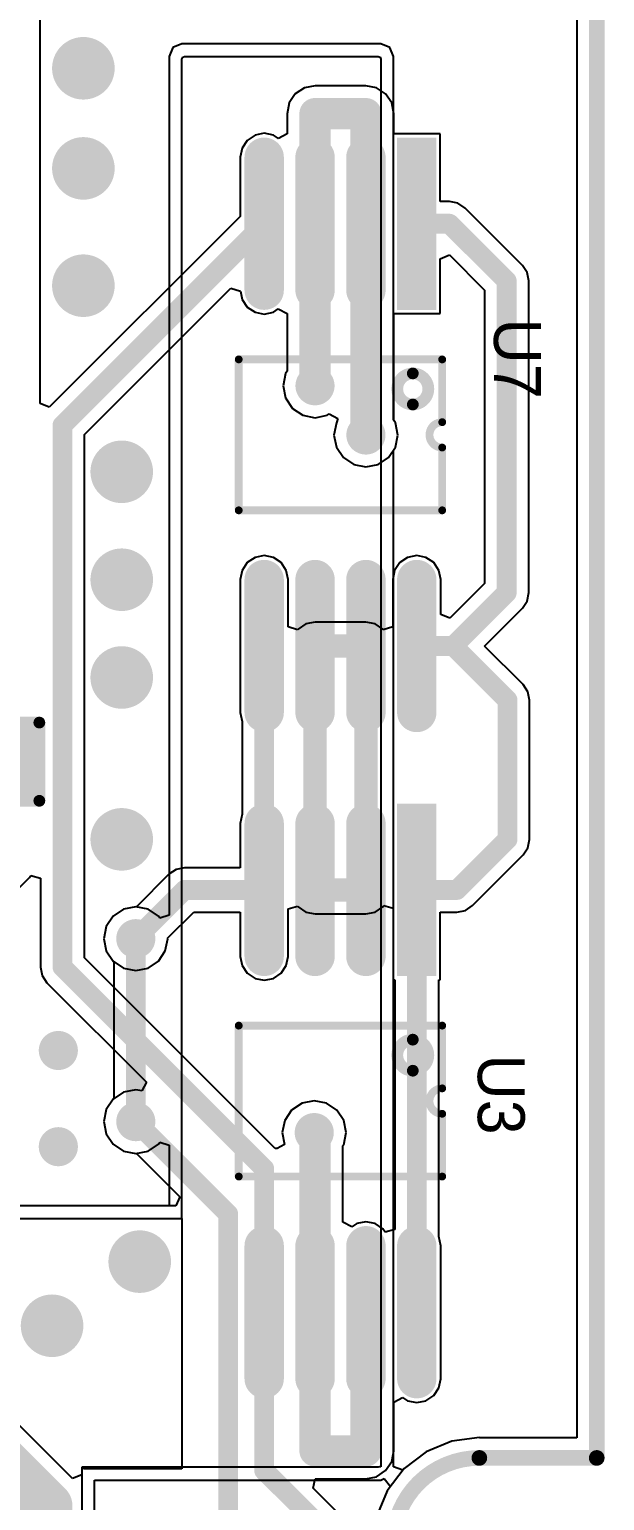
# Model space of a CAD drawing. Extents: x 10.58 to 11.54, y 9.91 to 15.27.
# Drawn here: x 11.132 to 11.421, y 10.675 to 11.416 of the extents above; entities that cross this region are included whole.
import ezdxf

# ---------------------------------------------------------------- set-up
doc = ezdxf.new("R2010")
doc.units = 0
doc.layers.get('0').update_dxf_attribs({"linetype": 'CONTINUOUS'})
for name, color, linetype in [('BOTTOMLAYER', 5, 'CONTINUOUS'), ('KEEPOUTLAYER', 6, 'CONTINUOUS'), ('MULTILAYER', 9, 'CONTINUOUS'), ('TOPLAYER', 1, 'CONTINUOUS'), ('TOPOVERLAY', 2, 'CONTINUOUS'), ('TOPPASTE', 8, 'CONTINUOUS'), ('TOPSOLDER', 216, 'CONTINUOUS'), ('VIAHOLELAYER', 16, 'CONTINUOUS')]:
    doc.layers.add(name, color=color, linetype=linetype)

# ---------------------------------------------------------------- blocks, each defined once
blk = doc.blocks.new('TSSOP8_2')
at = {"layer": 'TOPLAYER', "const_width": 0.011811}
for points in [[(0.246063, 0), (0.179134, 0)], [(0.033465, -0.025591), (-0.033465, -0.025591)], [(0.246063, -0.025591), (0.179134, -0.025591)], [(0.033465, -0.051181), (-0.033465, -0.051181)], [(0.246063, -0.051181), (0.179134, -0.051181)], [(0.033465, -0.076772), (-0.033465, -0.076772)], [(0.246063, -0.076772), (0.179134, -0.076772)]]:
    blk.add_lwpolyline(points, dxfattribs=at)
at = {"layer": 'TOPLAYER', "const_width": 0.005906}
for points in [[(0.176181, 0, 1), (0.182087, 0, 1)], [(0.24311, 0, 1), (0.249016, 0, 1)], [(-0.036417, -0.025591, 1), (-0.030512, -0.025591, 1)], [(0.030512, -0.025591, 1), (0.036417, -0.025591, 1)], [(0.176181, -0.025591, 1), (0.182087, -0.025591, 1)], [(0.24311, -0.025591, 1), (0.249016, -0.025591, 1)], [(-0.036417, -0.051181, 1), (-0.030512, -0.051181, 1)], [(0.030512, -0.051181, 1), (0.036417, -0.051181, 1)], [(0.176181, -0.051181, 1), (0.182087, -0.051181, 1)], [(0.24311, -0.051181, 1), (0.249016, -0.051181, 1)], [(-0.036417, -0.076772, 1), (-0.030512, -0.076772, 1)], [(0.030512, -0.076772, 1), (0.036417, -0.076772, 1)], [(0.176181, -0.076772, 1), (0.182087, -0.076772, 1)], [(0.24311, -0.076772, 1), (0.249016, -0.076772, 1)]]:
    blk.add_lwpolyline(points, format="xyb", close=True, dxfattribs=at)
at = {"layer": 'TOPLAYER'}
blk.add_solid([(-0.03937, -0.005906), (0.03937, -0.005906), (-0.03937, 0.005906), (0.03937, 0.005906)], dxfattribs=at)
at = {"layer": 'TOPOVERLAY'}
for points, const_width in [([(0.067323, 0.012795, 1), (0.069291, 0.012795, 1)], 0.001969), ([(0.067323, 0.012795, 1), (0.069291, 0.012795, 1)], 0.001969), ([(0.091, -0.002, 1), (0.07538, -0.002, 1)], 0.005906), ([(0.098917, 0.012795, 1), (0.100886, 0.012795, 1)], 0.001969), ([(0.098917, 0.012795, 1), (0.100886, 0.012795, 1)], 0.001969), ([(0.111713, 0.012795, 1), (0.113681, 0.012795, 1)], 0.001969), ([(0.111713, 0.012795, 1), (0.113681, 0.012795, 1)], 0.001969), ([(0.143307, 0.012795, 1), (0.145276, 0.012795, 1)], 0.001969), ([(0.143307, 0.012795, 1), (0.145276, 0.012795, 1)], 0.001969), ([(0.073903, -0.002, 1), (0.076856, -0.002, 1)], 0.002953), ([(0.089524, -0.002, 1), (0.092476, -0.002, 1)], 0.002953), ([(0.067323, -0.089567, 1), (0.069291, -0.089567, 1)], 0.001969), ([(0.067323, -0.089567, 1), (0.069291, -0.089567, 1)], 0.001969), ([(0.143307, -0.089567, 1), (0.145276, -0.089567, 1)], 0.001969), ([(0.143307, -0.089567, 1), (0.145276, -0.089567, 1)], 0.001969)]:
    blk.add_lwpolyline(points, format="xyb", close=True, dxfattribs=dict(at, const_width=const_width))
at = {"layer": 'TOPOVERLAY', "const_width": 0.003937}
for points in [[(0.099902, 0.012795), (0.068307, 0.012795)], [(0.068307, -0.089567), (0.068307, 0.012795)], [(0.144291, 0.012795), (0.112697, 0.012795)], [(0.144291, -0.089567), (0.144291, 0.012795)], [(0.144291, -0.089567), (0.068307, -0.089567)]]:
    blk.add_lwpolyline(points, dxfattribs=at)
blk.add_lwpolyline([(0.112697, 0.012795, -1), (0.099902, 0.012795)], format="xyb", dxfattribs=at)
at = {"layer": 'TOPPASTE', "const_width": 0.011811}
for points in [[(0.246063, 0), (0.179134, 0)], [(0.033465, -0.025591), (-0.033465, -0.025591)], [(0.246063, -0.025591), (0.179134, -0.025591)], [(0.033465, -0.051181), (-0.033465, -0.051181)], [(0.246063, -0.051181), (0.179134, -0.051181)], [(0.033465, -0.076772), (-0.033465, -0.076772)], [(0.246063, -0.076772), (0.179134, -0.076772)]]:
    blk.add_lwpolyline(points, dxfattribs=at)
at = {"layer": 'TOPPASTE', "const_width": 0.005906}
for points in [[(0.176181, 0, 1), (0.182087, 0, 1)], [(0.24311, 0, 1), (0.249016, 0, 1)], [(-0.036417, -0.025591, 1), (-0.030512, -0.025591, 1)], [(0.030512, -0.025591, 1), (0.036417, -0.025591, 1)], [(0.176181, -0.025591, 1), (0.182087, -0.025591, 1)], [(0.24311, -0.025591, 1), (0.249016, -0.025591, 1)], [(-0.036417, -0.051181, 1), (-0.030512, -0.051181, 1)], [(0.030512, -0.051181, 1), (0.036417, -0.051181, 1)], [(0.176181, -0.051181, 1), (0.182087, -0.051181, 1)], [(0.24311, -0.051181, 1), (0.249016, -0.051181, 1)], [(-0.036417, -0.076772, 1), (-0.030512, -0.076772, 1)], [(0.030512, -0.076772, 1), (0.036417, -0.076772, 1)], [(0.176181, -0.076772, 1), (0.182087, -0.076772, 1)], [(0.24311, -0.076772, 1), (0.249016, -0.076772, 1)]]:
    blk.add_lwpolyline(points, format="xyb", close=True, dxfattribs=at)
at = {"layer": 'TOPPASTE'}
blk.add_solid([(-0.03937, -0.005906), (0.03937, -0.005906), (-0.03937, 0.005906), (0.03937, 0.005906)], dxfattribs=at)
at = {"layer": 'TOPSOLDER', "const_width": 0.019811}
for points in [[(0.246063, 0), (0.179134, 0)], [(0.033465, -0.025591), (-0.033465, -0.025591)], [(0.246063, -0.025591), (0.179134, -0.025591)], [(0.033465, -0.051181), (-0.033465, -0.051181)], [(0.246063, -0.051181), (0.179134, -0.051181)], [(0.033465, -0.076772), (-0.033465, -0.076772)], [(0.246063, -0.076772), (0.179134, -0.076772)]]:
    blk.add_lwpolyline(points, dxfattribs=at)
at = {"layer": 'TOPSOLDER', "const_width": 0.009905}
for points in [[(0.174181, 0, 1), (0.184086, 0, 1)], [(0.24111, 0, 1), (0.251016, 0, 1)], [(-0.038417, -0.025591, 1), (-0.028512, -0.025591, 1)], [(0.028512, -0.025591, 1), (0.038417, -0.025591, 1)], [(0.174181, -0.025591, 1), (0.184086, -0.025591, 1)], [(0.24111, -0.025591, 1), (0.251016, -0.025591, 1)], [(-0.038417, -0.051181, 1), (-0.028512, -0.051181, 1)], [(0.028512, -0.051181, 1), (0.038417, -0.051181, 1)], [(0.174181, -0.051181, 1), (0.184086, -0.051181, 1)], [(0.24111, -0.051181, 1), (0.251016, -0.051181, 1)], [(-0.038417, -0.076772, 1), (-0.028512, -0.076772, 1)], [(0.028512, -0.076772, 1), (0.038417, -0.076772, 1)], [(0.174181, -0.076772, 1), (0.184086, -0.076772, 1)], [(0.24111, -0.076772, 1), (0.251016, -0.076772, 1)]]:
    blk.add_lwpolyline(points, format="xyb", close=True, dxfattribs=at)
at = {"layer": 'TOPSOLDER'}
blk.add_solid([(-0.04337, -0.009905), (0.04337, -0.009905), (-0.04337, 0.009905), (0.04337, 0.009905)], dxfattribs=at)
blk = doc.blocks.new('R_0402_31')
at = {"layer": 'TOPLAYER'}
for p, q in [((0.017, 0.0175), (-0.007, 0.0175)), ((-0.007, 0.0175), (-0.007, -0.0175)), ((0.017, -0.0175), (0.017, 0.0175)), ((-0.007, -0.0175), (0.017, -0.0175))]:
    blk.add_line(p, q, dxfattribs=at)
for points in [[(-0.006811, -0.01378), (-0.006811, 0.01378), (-0.030433, -0.01378), (-0.030433, 0.01378)], [(0.040433, -0.01378), (0.040433, 0.01378), (0.016811, -0.01378), (0.016811, 0.01378)]]:
    blk.add_solid(points, dxfattribs=at)
at = {"layer": 'TOPOVERLAY', "const_width": 0.005906}
for points in [[(-0.036339, 0.019685), (-0.036339, -0.019685)], [(-0.002874, 0.019685), (-0.036339, 0.019685)], [(0.046339, 0.019685), (0.012874, 0.019685)], [(0.046339, 0.019685), (0.046339, -0.019685)], [(-0.002874, -0.019685), (-0.036339, -0.019685)], [(0.046339, -0.019685), (0.012874, -0.019685)]]:
    blk.add_lwpolyline(points, dxfattribs=at)
at = {"layer": 'TOPOVERLAY', "const_width": 0.002953}
for points in [[(-0.037815, 0.019685, 1), (-0.034862, 0.019685, 1)], [(-0.037815, 0.019685, 1), (-0.034862, 0.019685, 1)], [(-0.00435, 0.019685, 1), (-0.001398, 0.019685, 1)], [(0.011398, 0.019685, 1), (0.01435, 0.019685, 1)], [(0.044862, 0.019685, 1), (0.047815, 0.019685, 1)], [(0.044862, 0.019685, 1), (0.047815, 0.019685, 1)], [(-0.037815, -0.019685, 1), (-0.034862, -0.019685, 1)], [(-0.037815, -0.019685, 1), (-0.034862, -0.019685, 1)], [(-0.00435, -0.019685, 1), (-0.001398, -0.019685, 1)], [(0.011398, -0.019685, 1), (0.01435, -0.019685, 1)], [(0.044862, -0.019685, 1), (0.047815, -0.019685, 1)], [(0.044862, -0.019685, 1), (0.047815, -0.019685, 1)]]:
    blk.add_lwpolyline(points, format="xyb", close=True, dxfattribs=at)
at = {"layer": 'TOPPASTE'}
for points in [[(-0.006811, -0.01378), (-0.006811, 0.01378), (-0.030433, -0.01378), (-0.030433, 0.01378)], [(0.040433, -0.01378), (0.040433, 0.01378), (0.016811, -0.01378), (0.016811, 0.01378)]]:
    blk.add_solid(points, dxfattribs=at)
at = {"layer": 'TOPSOLDER'}
for points in [[(-0.002811, -0.01778), (-0.002811, 0.01778), (-0.034433, -0.01778), (-0.034433, 0.01778)], [(0.044433, -0.01778), (0.044433, 0.01778), (0.012811, -0.01778), (0.012811, 0.01778)]]:
    blk.add_solid(points, dxfattribs=at)
blk = doc.blocks.new('TSSOP8_59')
at = {"layer": 'TOPLAYER', "const_width": 0.011811}
for points in [[(0.246063, 0), (0.179134, 0)], [(0.033465, -0.025591), (-0.033465, -0.025591)], [(0.246063, -0.025591), (0.179134, -0.025591)], [(0.033465, -0.051181), (-0.033465, -0.051181)], [(0.246063, -0.051181), (0.179134, -0.051181)], [(0.033465, -0.076772), (-0.033465, -0.076772)], [(0.246063, -0.076772), (0.179134, -0.076772)]]:
    blk.add_lwpolyline(points, dxfattribs=at)
at = {"layer": 'TOPLAYER', "const_width": 0.005906}
for points in [[(0.176181, 0, 1), (0.182087, 0, 1)], [(0.24311, 0, 1), (0.249016, 0, 1)], [(-0.036417, -0.025591, 1), (-0.030512, -0.025591, 1)], [(0.030512, -0.025591, 1), (0.036417, -0.025591, 1)], [(0.176181, -0.025591, 1), (0.182087, -0.025591, 1)], [(0.24311, -0.025591, 1), (0.249016, -0.025591, 1)], [(-0.036417, -0.051181, 1), (-0.030512, -0.051181, 1)], [(0.030512, -0.051181, 1), (0.036417, -0.051181, 1)], [(0.176181, -0.051181, 1), (0.182087, -0.051181, 1)], [(0.24311, -0.051181, 1), (0.249016, -0.051181, 1)], [(-0.036417, -0.076772, 1), (-0.030512, -0.076772, 1)], [(0.030512, -0.076772, 1), (0.036417, -0.076772, 1)], [(0.176181, -0.076772, 1), (0.182087, -0.076772, 1)], [(0.24311, -0.076772, 1), (0.249016, -0.076772, 1)]]:
    blk.add_lwpolyline(points, format="xyb", close=True, dxfattribs=at)
at = {"layer": 'TOPLAYER'}
blk.add_solid([(-0.03937, -0.005906), (0.03937, -0.005906), (-0.03937, 0.005906), (0.03937, 0.005906)], dxfattribs=at)
at = {"layer": 'TOPOVERLAY'}
for points, const_width in [([(0.067323, 0.012795, 1), (0.069291, 0.012795, 1)], 0.001969), ([(0.067323, 0.012795, 1), (0.069291, 0.012795, 1)], 0.001969), ([(0.091, -0.002, 1), (0.07538, -0.002, 1)], 0.005906), ([(0.098917, 0.012795, 1), (0.100886, 0.012795, 1)], 0.001969), ([(0.098917, 0.012795, 1), (0.100886, 0.012795, 1)], 0.001969), ([(0.111713, 0.012795, 1), (0.113681, 0.012795, 1)], 0.001969), ([(0.111713, 0.012795, 1), (0.113681, 0.012795, 1)], 0.001969), ([(0.143307, 0.012795, 1), (0.145276, 0.012795, 1)], 0.001969), ([(0.143307, 0.012795, 1), (0.145276, 0.012795, 1)], 0.001969), ([(0.073903, -0.002, 1), (0.076856, -0.002, 1)], 0.002953), ([(0.089524, -0.002, 1), (0.092476, -0.002, 1)], 0.002953), ([(0.067323, -0.089567, 1), (0.069291, -0.089567, 1)], 0.001969), ([(0.067323, -0.089567, 1), (0.069291, -0.089567, 1)], 0.001969), ([(0.143307, -0.089567, 1), (0.145276, -0.089567, 1)], 0.001969), ([(0.143307, -0.089567, 1), (0.145276, -0.089567, 1)], 0.001969)]:
    blk.add_lwpolyline(points, format="xyb", close=True, dxfattribs=dict(at, const_width=const_width))
at = {"layer": 'TOPOVERLAY', "const_width": 0.003937}
for points in [[(0.099902, 0.012795), (0.068307, 0.012795)], [(0.068307, -0.089567), (0.068307, 0.012795)], [(0.144291, 0.012795), (0.112697, 0.012795)], [(0.144291, -0.089567), (0.144291, 0.012795)], [(0.144291, -0.089567), (0.068307, -0.089567)]]:
    blk.add_lwpolyline(points, dxfattribs=at)
blk.add_lwpolyline([(0.112697, 0.012795, -1), (0.099902, 0.012795)], format="xyb", dxfattribs=at)
at = {"layer": 'TOPPASTE', "const_width": 0.011811}
for points in [[(0.246063, 0), (0.179134, 0)], [(0.033465, -0.025591), (-0.033465, -0.025591)], [(0.246063, -0.025591), (0.179134, -0.025591)], [(0.033465, -0.051181), (-0.033465, -0.051181)], [(0.246063, -0.051181), (0.179134, -0.051181)], [(0.033465, -0.076772), (-0.033465, -0.076772)], [(0.246063, -0.076772), (0.179134, -0.076772)]]:
    blk.add_lwpolyline(points, dxfattribs=at)
at = {"layer": 'TOPPASTE', "const_width": 0.005906}
for points in [[(0.176181, 0, 1), (0.182087, 0, 1)], [(0.24311, 0, 1), (0.249016, 0, 1)], [(-0.036417, -0.025591, 1), (-0.030512, -0.025591, 1)], [(0.030512, -0.025591, 1), (0.036417, -0.025591, 1)], [(0.176181, -0.025591, 1), (0.182087, -0.025591, 1)], [(0.24311, -0.025591, 1), (0.249016, -0.025591, 1)], [(-0.036417, -0.051181, 1), (-0.030512, -0.051181, 1)], [(0.030512, -0.051181, 1), (0.036417, -0.051181, 1)], [(0.176181, -0.051181, 1), (0.182087, -0.051181, 1)], [(0.24311, -0.051181, 1), (0.249016, -0.051181, 1)], [(-0.036417, -0.076772, 1), (-0.030512, -0.076772, 1)], [(0.030512, -0.076772, 1), (0.036417, -0.076772, 1)], [(0.176181, -0.076772, 1), (0.182087, -0.076772, 1)], [(0.24311, -0.076772, 1), (0.249016, -0.076772, 1)]]:
    blk.add_lwpolyline(points, format="xyb", close=True, dxfattribs=at)
at = {"layer": 'TOPPASTE'}
blk.add_solid([(-0.03937, -0.005906), (0.03937, -0.005906), (-0.03937, 0.005906), (0.03937, 0.005906)], dxfattribs=at)
at = {"layer": 'TOPSOLDER', "const_width": 0.019811}
for points in [[(0.246063, 0), (0.179134, 0)], [(0.033465, -0.025591), (-0.033465, -0.025591)], [(0.246063, -0.025591), (0.179134, -0.025591)], [(0.033465, -0.051181), (-0.033465, -0.051181)], [(0.246063, -0.051181), (0.179134, -0.051181)], [(0.033465, -0.076772), (-0.033465, -0.076772)], [(0.246063, -0.076772), (0.179134, -0.076772)]]:
    blk.add_lwpolyline(points, dxfattribs=at)
at = {"layer": 'TOPSOLDER', "const_width": 0.009905}
for points in [[(0.174181, 0, 1), (0.184086, 0, 1)], [(0.24111, 0, 1), (0.251016, 0, 1)], [(-0.038417, -0.025591, 1), (-0.028512, -0.025591, 1)], [(0.028512, -0.025591, 1), (0.038417, -0.025591, 1)], [(0.174181, -0.025591, 1), (0.184086, -0.025591, 1)], [(0.24111, -0.025591, 1), (0.251016, -0.025591, 1)], [(-0.038417, -0.051181, 1), (-0.028512, -0.051181, 1)], [(0.028512, -0.051181, 1), (0.038417, -0.051181, 1)], [(0.174181, -0.051181, 1), (0.184086, -0.051181, 1)], [(0.24111, -0.051181, 1), (0.251016, -0.051181, 1)], [(-0.038417, -0.076772, 1), (-0.028512, -0.076772, 1)], [(0.028512, -0.076772, 1), (0.038417, -0.076772, 1)], [(0.174181, -0.076772, 1), (0.184086, -0.076772, 1)], [(0.24111, -0.076772, 1), (0.251016, -0.076772, 1)]]:
    blk.add_lwpolyline(points, format="xyb", close=True, dxfattribs=at)
at = {"layer": 'TOPSOLDER'}
blk.add_solid([(-0.04337, -0.009905), (0.04337, -0.009905), (-0.04337, 0.009905), (0.04337, 0.009905)], dxfattribs=at)

msp = doc.modelspace()

# ---------------------------------------------------------------- linework, layer by layer
at = {"layer": 'BOTTOMLAYER'}
for p, q in [((11.406985, 12.641469), (11.406985, 10.706622)), ((11.203839, 11.406621), (11.201967, 11.402101)), ((11.208359, 11.408493), (11.203839, 11.406621)), ((11.308359, 11.408493), (11.208359, 11.408493)), ((11.312879, 11.406621), (11.308359, 11.408493)), ((11.314751, 11.402101), (11.312879, 11.406621)), ((11.201967, 11.402101), (11.201967, 10.969767)), ((11.208359, 11.400829), (11.208731, 11.401728)), ((11.208359, 10.817061), (11.208359, 11.400829)), ((11.208731, 11.401728), (11.20963, 11.402101)), ((11.20963, 11.402101), (11.307087, 11.402101)), ((11.307087, 11.402101), (11.307986, 11.401728)), ((11.307986, 11.401728), (11.308359, 11.400829)), ((11.308359, 11.400829), (11.308359, 11.219176)), ((11.314751, 11.219176), (11.314751, 11.402101)), ((11.308359, 11.219176), (11.308359, 11.203957)), ((11.31573, 11.217711), (11.314751, 11.219176)), ((11.316952, 11.211567), (11.31573, 11.217711)), ((11.31573, 11.205422), (11.316952, 11.211567)), ((11.308359, 11.203957), (11.308359, 10.692123)), ((11.314751, 11.203957), (11.31573, 11.205422)), ((11.314751, 10.692046), (11.314751, 11.203957)), ((11.173777, 10.96936), (11.170296, 10.964151)), ((11.178986, 10.97284), (11.173777, 10.96936)), ((11.18513, 10.974063), (11.178986, 10.97284)), ((11.191275, 10.97284), (11.18513, 10.974063)), ((11.196484, 10.96936), (11.191275, 10.97284)), ((11.197182, 10.968315), (11.196484, 10.96936)), ((11.201967, 10.969767), (11.197182, 10.968315)), ((11.170296, 10.964151), (11.169074, 10.958006)), ((11.169074, 10.958006), (11.170296, 10.951861)), ((11.170296, 10.951861), (11.173777, 10.946652)), ((11.173777, 10.946652), (11.174011, 10.946496)), ((11.174011, 10.946496), (11.174011, 10.877391)), ((11.173777, 10.877234), (11.170296, 10.872025)), ((11.174011, 10.877391), (11.173777, 10.877234)), ((11.170296, 10.872025), (11.169074, 10.86588)), ((11.169074, 10.86588), (11.170296, 10.859735)), ((11.170296, 10.859735), (11.173777, 10.854526)), ((11.173777, 10.854526), (11.178986, 10.851046)), ((11.178986, 10.851046), (11.18513, 10.849824)), ((11.18513, 10.849824), (11.191275, 10.851046)), ((11.191275, 10.851046), (11.196484, 10.854526)), ((11.196484, 10.854526), (11.197182, 10.855571)), ((11.197182, 10.855571), (11.201967, 10.854119)), ((11.201967, 10.854119), (11.201967, 10.823453)), ((11.201967, 10.823453), (11.001226, 10.823453)), ((11.001226, 10.817061), (11.208359, 10.817061)), ((11.344091, 10.705061), (11.331161, 10.699705)), ((11.357966, 10.706888), (11.344091, 10.705061)), ((11.357966, 10.706622), (11.357966, 10.706888)), ((11.406985, 10.706622), (11.357966, 10.706622)), ((11.331161, 10.699705), (11.320059, 10.691186)), ((11.307087, 10.691864), (11.157965, 10.691864)), ((11.157965, 10.691864), (11.157965, 10.685472)), ((11.307713, 10.692123), (11.307087, 10.691864)), ((11.308359, 10.692123), (11.307713, 10.692123)), ((11.319486, 10.690439), (11.314751, 10.692046)), ((11.320059, 10.691186), (11.319486, 10.690439)), ((11.157965, 10.685472), (11.157965, 10.685472)), ((11.157965, 10.685472), (11.157965, 10.685472)), ((11.157965, 10.685472), (11.157965, 10.528175)), ((11.164357, 10.526904), (11.164357, 10.685472)), ((11.164357, 10.685472), (11.308359, 10.685472)), ((11.308359, 10.685472), (11.310159, 10.686218)), ((11.310159, 10.686218), (11.313203, 10.682251)), ((11.313203, 10.682251), (11.311539, 10.680083)), ((11.311539, 10.680083), (11.306184, 10.667154))]:
    msp.add_line(p, q, dxfattribs=at)
for points, const_width in [([(11.150878, 11.396195, 1), (11.166626, 11.396195, 1)], 0.015748), ([(11.150878, 11.345801, 1), (11.166626, 11.345801, 1)], 0.015748), ([(11.150878, 11.286746, 1), (11.166626, 11.286746, 1)], 0.015748), ([(11.270367, 11.236353, 1), (11.280209, 11.236353, 1)], 0.009843), ([(11.295974, 11.211567, 1), (11.305817, 11.211567, 1)], 0.009843), ([(11.17017, 11.193046, 1), (11.185918, 11.193046, 1)], 0.015748), ([(11.17017, 11.138715, 1), (11.185918, 11.138715, 1)], 0.015748), ([(11.17017, 11.089502, 1), (11.185918, 11.089502, 1)], 0.015748), ([(11.17017, 11.008006, 1), (11.185918, 11.008006, 1)], 0.015748), ([(11.180209, 10.958006, 1), (11.190052, 10.958006, 1)], 0.009843), ([(11.182631, 10.958006, 1), (11.18763, 10.958006, 1)], 0.005), ([(11.141233, 10.901707, 1), (11.151075, 10.901707, 1)], 0.009843), ([(11.180209, 10.86588, 1), (11.190052, 10.86588, 1)], 0.009843), ([(11.182631, 10.86588, 1), (11.18763, 10.86588, 1)], 0.005), ([(11.269973, 10.860368, 1), (11.279815, 10.860368, 1)], 0.009843), ([(11.141233, 10.853282, 1), (11.151075, 10.853282, 1)], 0.009843), ([(11.179225, 10.795408, 1), (11.194973, 10.795408, 1)], 0.015748), ([(11.135131, 10.763124, 1), (11.150878, 10.763124, 1)], 0.015748)]:
    msp.add_lwpolyline(points, format="xyb", close=True, dxfattribs=dict(at, const_width=const_width))
at = {"layer": 'BOTTOMLAYER', "const_width": 0.01}
msp.add_lwpolyline([(11.18513, 10.86588), (11.18513, 10.958006)], dxfattribs=at)
at = {"layer": 'KEEPOUTLAYER', "const_width": 0.007874}
for points in [[(11.417021, 10.696586), (11.417021, 12.641469)], [(11.357966, 10.696586), (11.417021, 10.696586)]]:
    msp.add_lwpolyline(points, dxfattribs=at)
msp.add_lwpolyline([(11.357966, 10.609972, -1), (11.357966, 10.696586)], format="xyb", dxfattribs=at)
at = {"layer": 'KEEPOUTLAYER', "const_width": 0.003937}
for points in [[(11.355997, 10.696586, 1), (11.359934, 10.696586, 1)], [(11.355997, 10.696586, 1), (11.359934, 10.696586, 1)], [(11.415052, 10.696586, 1), (11.418989, 10.696586, 1)], [(11.415052, 10.696586, 1), (11.418989, 10.696586, 1)]]:
    msp.add_lwpolyline(points, format="xyb", close=True, dxfattribs=at)
at = {"layer": 'MULTILAYER'}
for points, const_width in [([(11.150878, 11.396195, 1), (11.166626, 11.396195, 1)], 0.015748), ([(11.150878, 11.345801, 1), (11.166626, 11.345801, 1)], 0.015748), ([(11.150878, 11.286746, 1), (11.166626, 11.286746, 1)], 0.015748), ([(11.270367, 11.236353, 1), (11.280209, 11.236353, 1)], 0.009843), ([(11.295974, 11.211567, 1), (11.305817, 11.211567, 1)], 0.009843), ([(11.17017, 11.193046, 1), (11.185918, 11.193046, 1)], 0.015748), ([(11.17017, 11.138715, 1), (11.185918, 11.138715, 1)], 0.015748), ([(11.17017, 11.089502, 1), (11.185918, 11.089502, 1)], 0.015748), ([(11.17017, 11.008006, 1), (11.185918, 11.008006, 1)], 0.015748), ([(11.180209, 10.958006, 1), (11.190052, 10.958006, 1)], 0.009843), ([(11.141233, 10.901707, 1), (11.151075, 10.901707, 1)], 0.009843), ([(11.180209, 10.86588, 1), (11.190052, 10.86588, 1)], 0.009843), ([(11.269973, 10.860368, 1), (11.279815, 10.860368, 1)], 0.009843), ([(11.141233, 10.853282, 1), (11.151075, 10.853282, 1)], 0.009843), ([(11.179225, 10.795408, 1), (11.194973, 10.795408, 1)], 0.015748), ([(11.135131, 10.763124, 1), (11.150878, 10.763124, 1)], 0.015748)]:
    msp.add_lwpolyline(points, format="xyb", close=True, dxfattribs=dict(at, const_width=const_width))
at = {"layer": 'TOPLAYER'}
for p, q in [((11.406985, 12.641469), (11.406985, 10.706622)), ((11.136944, 11.22743), (11.136944, 11.793495)), ((11.269929, 11.386323), (11.265371, 11.383278)), ((11.275305, 11.387393), (11.269929, 11.386323)), ((11.300896, 11.387393), (11.275305, 11.387393)), ((11.306272, 11.386323), (11.300896, 11.387393)), ((11.31083, 11.383278), (11.306272, 11.386323)), ((11.262325, 11.37872), (11.261256, 11.373343)), ((11.265371, 11.383278), (11.262325, 11.37872)), ((11.313876, 11.37872), (11.31083, 11.383278)), ((11.314945, 11.373343), (11.313876, 11.37872)), ((11.261256, 11.373343), (11.261256, 11.363204)), ((11.314945, 11.363218), (11.314945, 11.373343)), ((11.245106, 11.362533), (11.241199, 11.359922)), ((11.249714, 11.363449), (11.245106, 11.362533)), ((11.254323, 11.362533), (11.249714, 11.363449)), ((11.256846, 11.360847), (11.254323, 11.362533)), ((11.261256, 11.363204), (11.256846, 11.360847)), ((11.338297, 11.363218), (11.314945, 11.363218)), ((11.338297, 11.329062), (11.338297, 11.363218)), ((11.238589, 11.356015), (11.237672, 11.351407)), ((11.241199, 11.359922), (11.238589, 11.356015)), ((11.237672, 11.351407), (11.237672, 11.321625)), ((11.34291, 11.329062), (11.338297, 11.329062)), ((11.342911, 11.329062), (11.34291, 11.329062)), ((11.347166, 11.328215), (11.342911, 11.329062)), ((11.350773, 11.325805), (11.347166, 11.328215)), ((11.379607, 11.296971), (11.350773, 11.325805)), ((11.237672, 11.321625), (11.141564, 11.225517)), ((11.338297, 11.30029), (11.342922, 11.302206)), ((11.338297, 11.272667), (11.338297, 11.30029)), ((11.342922, 11.302206), (11.360625, 11.284503)), ((11.382017, 11.293364), (11.379607, 11.296971)), ((11.382864, 11.289108), (11.382017, 11.293364)), ((11.382864, 11.132209), (11.382864, 11.289108)), ((11.382864, 11.289108), (11.382864, 11.289108)), ((11.159359, 11.211862), (11.232977, 11.28548)), ((11.232977, 11.28548), (11.237761, 11.284028)), ((11.237761, 11.284028), (11.238589, 11.279869)), ((11.360625, 11.284503), (11.360625, 11.136815)), ((11.238589, 11.279869), (11.241199, 11.275963)), ((11.241199, 11.275963), (11.245106, 11.273352)), ((11.245106, 11.273352), (11.249714, 11.272435)), ((11.249714, 11.272435), (11.254323, 11.273352)), ((11.254323, 11.273352), (11.256829, 11.275026)), ((11.256829, 11.275026), (11.261238, 11.272669)), ((11.261238, 11.272669), (11.261238, 11.243672)), ((11.314945, 11.218886), (11.314945, 11.272667)), ((11.314945, 11.272667), (11.338297, 11.272667)), ((11.261238, 11.243672), (11.260454, 11.242497)), ((11.260454, 11.242497), (11.259231, 11.236353)), ((11.259231, 11.236353), (11.260454, 11.230208)), ((11.260454, 11.230208), (11.263934, 11.224999)), ((11.141564, 11.225517), (11.136944, 11.22743)), ((11.263934, 11.224999), (11.269143, 11.221518)), ((11.269143, 11.221518), (11.275288, 11.220296)), ((11.275288, 11.220296), (11.281432, 11.221518)), ((11.281432, 11.221518), (11.282436, 11.222189)), ((11.282436, 11.222189), (11.286846, 11.219832)), ((11.286061, 11.217711), (11.284839, 11.211567)), ((11.286846, 11.219832), (11.286061, 11.217711)), ((11.286061, 11.217711), (11.286061, 11.217711)), ((11.286846, 11.219832), (11.286846, 11.219832)), ((11.31573, 11.217711), (11.314945, 11.218886)), ((11.316952, 11.211567), (11.31573, 11.217711)), ((11.159359, 10.948321), (11.159359, 11.211862)), ((11.284839, 11.211567), (11.286061, 11.205422)), ((11.31573, 11.205422), (11.316952, 11.211567)), ((11.286061, 11.205422), (11.289542, 11.200213)), ((11.289542, 11.200213), (11.294751, 11.196732)), ((11.30704, 11.196732), (11.312249, 11.200213)), ((11.312249, 11.200213), (11.31573, 11.205422)), ((11.294751, 11.196732), (11.300896, 11.19551)), ((11.300896, 11.19551), (11.30704, 11.196732)), ((11.241199, 11.147324), (11.238589, 11.143417)), ((11.245106, 11.149934), (11.241199, 11.147324)), ((11.249714, 11.150851), (11.245106, 11.149934)), ((11.254323, 11.149934), (11.249714, 11.150851)), ((11.25823, 11.147324), (11.254323, 11.149934)), ((11.26084, 11.143417), (11.25823, 11.147324)), ((11.317971, 11.147324), (11.315361, 11.143417)), ((11.321878, 11.149934), (11.317971, 11.147324)), ((11.326486, 11.150851), (11.321878, 11.149934)), ((11.331095, 11.149934), (11.326486, 11.150851)), ((11.335002, 11.147324), (11.331095, 11.149934)), ((11.337612, 11.143417), (11.335002, 11.147324)), ((11.238589, 11.143417), (11.237672, 11.138809)), ((11.261757, 11.138809), (11.26084, 11.143417)), ((11.315361, 11.143417), (11.314444, 11.138809)), ((11.338529, 11.138809), (11.337612, 11.143417)), ((11.237672, 11.138809), (11.237672, 11.071879)), ((11.261757, 11.114939), (11.261757, 11.138809)), ((11.314444, 11.138809), (11.314444, 11.114939)), ((11.338529, 11.121251), (11.338529, 11.138809)), ((11.360625, 11.136815), (11.343148, 11.119338)), ((11.382017, 11.127954), (11.382864, 11.132209)), ((11.379607, 11.124347), (11.382017, 11.127954)), ((11.275305, 11.117386), (11.270697, 11.11647)), ((11.300896, 11.117386), (11.275305, 11.117386)), ((11.305504, 11.11647), (11.300896, 11.117386)), ((11.343148, 11.119338), (11.338529, 11.121251)), ((11.360604, 11.105344), (11.379607, 11.124347)), ((11.266542, 11.113488), (11.261757, 11.114939)), ((11.26679, 11.113859), (11.266542, 11.113488)), ((11.270697, 11.11647), (11.26679, 11.113859)), ((11.309411, 11.113859), (11.305504, 11.11647)), ((11.309659, 11.113488), (11.309411, 11.113859)), ((11.314444, 11.114939), (11.309659, 11.113488)), ((11.380001, 11.085947), (11.360604, 11.105344)), ((11.382411, 11.08234), (11.380001, 11.085947)), ((11.383258, 11.078085), (11.382411, 11.08234)), ((11.383257, 11.078084), (11.383258, 11.078085)), ((11.383257, 11.008006), (11.383257, 11.078084)), ((11.237672, 11.071879), (11.238589, 11.067271)), ((11.238589, 11.067271), (11.238595, 11.067261)), ((11.238595, 11.067261), (11.238595, 11.020625)), ((11.238589, 11.020615), (11.237672, 11.016007)), ((11.237672, 11.016007), (11.237672, 10.993662)), ((11.238595, 11.020625), (11.238589, 11.020615)), ((11.382411, 11.003751), (11.383257, 11.008006)), ((11.383257, 11.008006), (11.383257, 11.008006)), ((11.383257, 11.008006), (11.383257, 11.008006)), ((11.383257, 11.008006), (11.383257, 11.008006)), ((11.383257, 11.008006), (11.383257, 11.008006)), ((11.383257, 11.008006), (11.383257, 11.008006)), ((11.383257, 11.008006), (11.383258, 11.008006)), ((11.383258, 11.008006), (11.383257, 11.008006)), ((11.383258, 11.008006), (11.383258, 11.008006)), ((11.383258, 11.008006), (11.383258, 11.008006)), ((11.383258, 11.008006), (11.383258, 11.008006)), ((11.383258, 11.008006), (11.383258, 11.008006)), ((11.383258, 11.008006), (11.383258, 11.008006)), ((11.383258, 11.008006), (11.383258, 11.008006)), ((11.383258, 11.008006), (11.383258, 11.008006)), ((11.383258, 11.008006), (11.383258, 11.008006)), ((11.383258, 11.008006), (11.383258, 11.008006)), ((11.383258, 11.008006), (11.383258, 11.008006)), ((11.383258, 11.008006), (11.383258, 11.008006)), ((11.383258, 11.008006), (11.383258, 11.008006)), ((11.383258, 11.008006), (11.383258, 11.008006)), ((11.383258, 11.008006), (11.383258, 11.008006)), ((11.383258, 11.008006), (11.383258, 11.008006)), ((11.383258, 11.008006), (11.383258, 11.008006)), ((11.383258, 11.008006), (11.383258, 11.008006)), ((11.383258, 11.008006), (11.383258, 11.008006)), ((11.383258, 11.008006), (11.383258, 11.008006)), ((11.383258, 11.008006), (11.383258, 11.008006)), ((11.383258, 11.008006), (11.383258, 11.008006)), ((11.383258, 11.008006), (11.383258, 11.008006)), ((11.383258, 11.008006), (11.383258, 11.008006)), ((11.383258, 11.008006), (11.383258, 11.008006)), ((11.383258, 11.008006), (11.383258, 11.008006)), ((11.383258, 11.008006), (11.383258, 11.008006)), ((11.383258, 11.008006), (11.383258, 11.008006)), ((11.354537, 10.97468), (11.380001, 11.000144)), ((11.380001, 11.000144), (11.382411, 11.003751)), ((11.205412, 10.992815), (11.201804, 10.990405)), ((11.209667, 10.993662), (11.205412, 10.992815)), ((11.237672, 10.993662), (11.209667, 10.993662)), ((11.209667, 10.993662), (11.209667, 10.993662)), ((11.099872, 10.957044), (11.131654, 10.988826)), ((11.131654, 10.988826), (11.132336, 10.989847)), ((11.132336, 10.989847), (11.137121, 10.988396)), ((11.137121, 10.988396), (11.137121, 10.943716)), ((11.201804, 10.990405), (11.185407, 10.974008)), ((11.201804, 10.990405), (11.201804, 10.990405)), ((11.173777, 10.96936), (11.170296, 10.964151)), ((11.178986, 10.97284), (11.173777, 10.96936)), ((11.18513, 10.974063), (11.178986, 10.97284)), ((11.185407, 10.974008), (11.18513, 10.974063)), ((11.201132, 10.958283), (11.214272, 10.971423)), ((11.214272, 10.971423), (11.237672, 10.971423)), ((11.237672, 10.971423), (11.237672, 10.949078)), ((11.261757, 10.972947), (11.266542, 10.974398)), ((11.261757, 10.949078), (11.261757, 10.972947)), ((11.266542, 10.974398), (11.26679, 10.974027)), ((11.26679, 10.974027), (11.270697, 10.971417)), ((11.270697, 10.971417), (11.275305, 10.9705)), ((11.275305, 10.9705), (11.300896, 10.9705)), ((11.300896, 10.9705), (11.305504, 10.971417)), ((11.305504, 10.971417), (11.309411, 10.974027)), ((11.309411, 10.974027), (11.30989, 10.974745)), ((11.30989, 10.974745), (11.314675, 10.973293)), ((11.314675, 10.973293), (11.314675, 10.937267)), ((11.338297, 10.937267), (11.338297, 10.971423)), ((11.338297, 10.971423), (11.346674, 10.971423)), ((11.346674, 10.971423), (11.346675, 10.971423)), ((11.346675, 10.971423), (11.35093, 10.97227)), ((11.35093, 10.97227), (11.354537, 10.97468)), ((11.170296, 10.964151), (11.169074, 10.958006)), ((11.169074, 10.958006), (11.170296, 10.951861)), ((11.199965, 10.951861), (11.201187, 10.958006)), ((11.201187, 10.958006), (11.201132, 10.958283)), ((11.255246, 10.852434), (11.159359, 10.948321)), ((11.170296, 10.951861), (11.173777, 10.946652)), ((11.196484, 10.946652), (11.199965, 10.951861)), ((11.237672, 10.949078), (11.238589, 10.944469)), ((11.26084, 10.944469), (11.261757, 10.949078)), ((11.137121, 10.943716), (11.137121, 10.943716)), ((11.137121, 10.943716), (11.137967, 10.93946)), ((11.137967, 10.93946), (11.140377, 10.935853)), ((11.173777, 10.946652), (11.178986, 10.943172)), ((11.178986, 10.943172), (11.18513, 10.94195)), ((11.18513, 10.94195), (11.191275, 10.943172)), ((11.191275, 10.943172), (11.196484, 10.946652)), ((11.238589, 10.944469), (11.241199, 10.940563)), ((11.241199, 10.940563), (11.245106, 10.937952)), ((11.254323, 10.937952), (11.25823, 10.940563)), ((11.25823, 10.940563), (11.26084, 10.944469)), ((11.140377, 10.935853), (11.190479, 10.885751)), ((11.245106, 10.937952), (11.249714, 10.937035)), ((11.249714, 10.937035), (11.254323, 10.937952)), ((11.314675, 10.937267), (11.315367, 10.937267)), ((11.315367, 10.937267), (11.315367, 10.811622)), ((11.337606, 10.808027), (11.337606, 10.937267)), ((11.337606, 10.937267), (11.338297, 10.937267)), ((11.178986, 10.880714), (11.173777, 10.877234)), ((11.18513, 10.881937), (11.178986, 10.880714)), ((11.188122, 10.881341), (11.18513, 10.881937)), ((11.190479, 10.885751), (11.188122, 10.881341)), ((11.173777, 10.877234), (11.170296, 10.872025)), ((11.26875, 10.875203), (11.26354, 10.871722)), ((11.274894, 10.876425), (11.26875, 10.875203)), ((11.281039, 10.875203), (11.274894, 10.876425)), ((11.286248, 10.871722), (11.281039, 10.875203)), ((11.170296, 10.872025), (11.169074, 10.86588)), ((11.169074, 10.86588), (11.170296, 10.859735)), ((11.26006, 10.866513), (11.258838, 10.860368)), ((11.26354, 10.871722), (11.26006, 10.866513)), ((11.289729, 10.866513), (11.286248, 10.871722)), ((11.290951, 10.860368), (11.289729, 10.866513)), ((11.170296, 10.859735), (11.173777, 10.854526)), ((11.258838, 10.860368), (11.260019, 10.854428)), ((11.289729, 10.854224), (11.290951, 10.860368)), ((11.173777, 10.854526), (11.178986, 10.851046)), ((11.178986, 10.851046), (11.18513, 10.849824)), ((11.25629, 10.852434), (11.255246, 10.852434)), ((11.260019, 10.854428), (11.25629, 10.852434)), ((11.289355, 10.853664), (11.289729, 10.854224)), ((11.289355, 10.815206), (11.289355, 10.853664)), ((11.18513, 10.849824), (11.185407, 10.849879)), ((11.185407, 10.849879), (11.207213, 10.828073)), ((11.2053, 10.823453), (10.975577, 10.823453)), ((11.207213, 10.828073), (11.2053, 10.823453)), ((10.975577, 10.817061), (11.208359, 10.817061)), ((11.208359, 10.817061), (11.208359, 10.816667)), ((11.208359, 10.816667), (11.208359, 10.691077)), ((11.293764, 10.812848), (11.289355, 10.815206)), ((11.296287, 10.814534), (11.293764, 10.812848)), ((11.300896, 10.815451), (11.296287, 10.814534)), ((11.305504, 10.814534), (11.300896, 10.815451)), ((11.309411, 10.811924), (11.305504, 10.814534)), ((11.310582, 10.810171), (11.309411, 10.811924)), ((11.315367, 10.811622), (11.310582, 10.810171)), ((11.337612, 10.808017), (11.337606, 10.808027)), ((11.338529, 10.803409), (11.337612, 10.808017)), ((11.338529, 10.736479), (11.338529, 10.803409)), ((11.337612, 10.731871), (11.338529, 10.736479)), ((11.314945, 10.724682), (11.319355, 10.72704)), ((11.314945, 10.700132), (11.314945, 10.724682)), ((11.319355, 10.72704), (11.321878, 10.725354)), ((11.321878, 10.725354), (11.326486, 10.724437)), ((11.326486, 10.724437), (11.331095, 10.725354)), ((11.331095, 10.725354), (11.335002, 10.727964)), ((11.335002, 10.727964), (11.337612, 10.731871)), ((11.153346, 10.686203), (11.120008, 10.719541)), ((11.344091, 10.705061), (11.331161, 10.699705)), ((11.357966, 10.706888), (11.344091, 10.705061)), ((11.357966, 10.706622), (11.357966, 10.706888)), ((11.406985, 10.706622), (11.357966, 10.706622)), ((11.313876, 10.694756), (11.314945, 10.700132)), ((11.314945, 10.700132), (11.314945, 10.700132)), ((11.314945, 10.700132), (11.314945, 10.700132)), ((11.314945, 10.700132), (11.314945, 10.700132)), ((11.314945, 10.700132), (11.314945, 10.700132)), ((11.314945, 10.700132), (11.314945, 10.700132)), ((11.314945, 10.700132), (11.314945, 10.700132)), ((11.314945, 10.700132), (11.314945, 10.700132)), ((11.314945, 10.700132), (11.314945, 10.700132)), ((11.314945, 10.700132), (11.314945, 10.700132)), ((11.314945, 10.700132), (11.314945, 10.700132)), ((11.314945, 10.700132), (11.314945, 10.700132)), ((11.314945, 10.700132), (11.314945, 10.700132)), ((11.314945, 10.700132), (11.314945, 10.700132)), ((11.314945, 10.700132), (11.314945, 10.700132)), ((11.314945, 10.700132), (11.314945, 10.700132)), ((11.314945, 10.700132), (11.314945, 10.700132)), ((11.314945, 10.700132), (11.314945, 10.700132)), ((11.314945, 10.700132), (11.314945, 10.700132)), ((11.314945, 10.700132), (11.314945, 10.700132)), ((11.314945, 10.700132), (11.314945, 10.700132)), ((11.314945, 10.700132), (11.314945, 10.700132)), ((11.314945, 10.700132), (11.314945, 10.700132)), ((11.314945, 10.700132), (11.314945, 10.700132)), ((11.314945, 10.700132), (11.314945, 10.700132)), ((11.314945, 10.700132), (11.314945, 10.700132)), ((11.314945, 10.700132), (11.314945, 10.700132)), ((11.314945, 10.700132), (11.314945, 10.700132)), ((11.314945, 10.700132), (11.314945, 10.700132)), ((11.314945, 10.700132), (11.314945, 10.700132)), ((11.314945, 10.700132), (11.314945, 10.700132)), ((11.314945, 10.700132), (11.314945, 10.700132)), ((11.314945, 10.700132), (11.314945, 10.700132)), ((11.314945, 10.700132), (11.314945, 10.700132)), ((11.314945, 10.700132), (11.314945, 10.700132)), ((11.331161, 10.699705), (11.320059, 10.691186)), ((11.157965, 10.688116), (11.153346, 10.686203)), ((11.158753, 10.691077), (11.157965, 10.691864)), ((11.157965, 10.691864), (11.157965, 10.688116)), ((11.208359, 10.691077), (11.158753, 10.691077)), ((11.306272, 10.687152), (11.31083, 10.690198)), ((11.31083, 10.690198), (11.313876, 10.694756)), ((11.320059, 10.691186), (11.311539, 10.680083)), ((11.274363, 10.681349), (11.275305, 10.686083)), ((11.290631, 10.665081), (11.274363, 10.681349)), ((11.275305, 10.686083), (11.300896, 10.686083)), ((11.300896, 10.686083), (11.306272, 10.687152)), ((11.311539, 10.680083), (11.306184, 10.667154))]:
    msp.add_line(p, q, dxfattribs=at)
for points, const_width in [([(11.150878, 11.396195, 1), (11.166626, 11.396195, 1)], 0.015748), ([(11.271368, 11.373343, 1), (11.279242, 11.373343, 1)], 0.007874), ([(11.271368, 11.373343, 1), (11.279242, 11.373343, 1)], 0.007874), ([(11.296959, 11.373343, 1), (11.304833, 11.373343, 1)], 0.007874), ([(11.296959, 11.373343, 1), (11.304833, 11.373343, 1)], 0.007874), ([(11.150878, 11.345801, 1), (11.166626, 11.345801, 1)], 0.015748), ([(11.271351, 11.317925, 1), (11.279225, 11.317925, 1)], 0.007874), ([(11.271368, 11.317942, 1), (11.279242, 11.317942, 1)], 0.007874), ([(11.296959, 11.317942, 1), (11.304833, 11.317942, 1)], 0.007874), ([(11.296959, 11.317942, 1), (11.304833, 11.317942, 1)], 0.007874), ([(11.247215, 11.317942, 1), (11.252214, 11.317942, 1)], 0.005), ([(11.323986, 11.317942, 1), (11.328986, 11.317942, 1)], 0.005), ([(11.340411, 11.317942, 1), (11.345411, 11.317942, 1)], 0.005), ([(11.340411, 11.317942, 1), (11.345411, 11.317942, 1)], 0.005), ([(11.150878, 11.286746, 1), (11.166626, 11.286746, 1)], 0.015748), ([(11.369245, 11.289108, 1), (11.374245, 11.289108, 1)], 0.005), ([(11.369245, 11.289108, 1), (11.374245, 11.289108, 1)], 0.005), ([(11.270367, 11.236353, 1), (11.280209, 11.236353, 1)], 0.009843), ([(11.271351, 11.236353, 1), (11.279225, 11.236353, 1)], 0.007874), ([(11.14574, 11.216468, 1), (11.15074, 11.216468, 1)], 0.005), ([(11.14574, 11.216468, 1), (11.15074, 11.216468, 1)], 0.005), ([(11.295974, 11.211567, 1), (11.305817, 11.211567, 1)], 0.009843), ([(11.296959, 11.211567, 1), (11.304833, 11.211567, 1)], 0.007874), ([(11.17017, 11.193046, 1), (11.185918, 11.193046, 1)], 0.015748), ([(11.17017, 11.138715, 1), (11.185918, 11.138715, 1)], 0.015748), ([(11.369245, 11.132209, 1), (11.374245, 11.132209, 1)], 0.005), ([(11.369245, 11.132209, 1), (11.374245, 11.132209, 1)], 0.005), ([(11.247215, 11.105344, 1), (11.252214, 11.105344, 1)], 0.005), ([(11.272352, 11.105344, 1), (11.278258, 11.105344, 1)], 0.005906), ([(11.272352, 11.105344, 1), (11.278258, 11.105344, 1)], 0.005906), ([(11.297943, 11.105344, 1), (11.303848, 11.105344, 1)], 0.005906), ([(11.297943, 11.105344, 1), (11.303848, 11.105344, 1)], 0.005906), ([(11.323986, 11.105344, 1), (11.328986, 11.105344, 1)], 0.005), ([(11.342379, 11.105344, 1), (11.347379, 11.105344, 1)], 0.005), ([(11.342379, 11.105344, 1), (11.347379, 11.105344, 1)], 0.005), ([(11.342379, 11.105344, 1), (11.347379, 11.105344, 1)], 0.005), ([(11.17017, 11.089502, 1), (11.185918, 11.089502, 1)], 0.015748), ([(11.369638, 11.078085, 1), (11.374638, 11.078085, 1)], 0.005), ([(11.369638, 11.078085, 1), (11.374638, 11.078085, 1)], 0.005), ([(11.297943, 11.043447, 1), (11.303848, 11.043447, 1)], 0.005906), ([(11.297943, 11.043447, 1), (11.303848, 11.043447, 1)], 0.005906), ([(11.17017, 11.008006, 1), (11.185918, 11.008006, 1)], 0.015748), ([(11.369638, 11.008006, 1), (11.374638, 11.008006, 1)], 0.005), ([(11.369638, 11.008006, 1), (11.374638, 11.008006, 1)], 0.005), ([(11.207167, 10.982542, 1), (11.212167, 10.982542, 1)], 0.005), ([(11.207167, 10.982542, 1), (11.212167, 10.982542, 1)], 0.005), ([(11.247215, 10.982542, 1), (11.252214, 10.982542, 1)], 0.005), ([(11.247215, 10.982542, 1), (11.252214, 10.982542, 1)], 0.005), ([(11.272352, 10.982542, 1), (11.278258, 10.982542, 1)], 0.005906), ([(11.272352, 10.982542, 1), (11.278258, 10.982542, 1)], 0.005906), ([(11.297943, 10.982542, 1), (11.303848, 10.982542, 1)], 0.005906), ([(11.297943, 10.982542, 1), (11.303848, 10.982542, 1)], 0.005906), ([(11.323986, 10.982542, 1), (11.328986, 10.982542, 1)], 0.005), ([(11.323986, 10.982542, 1), (11.328986, 10.982542, 1)], 0.005), ([(11.344175, 10.982542, 1), (11.349175, 10.982542, 1)], 0.005), ([(11.344175, 10.982542, 1), (11.349175, 10.982542, 1)], 0.005), ([(11.180209, 10.958006, 1), (11.190052, 10.958006, 1)], 0.009843), ([(11.182631, 10.958006, 1), (11.18763, 10.958006, 1)], 0.005), ([(11.14574, 10.943716, 1), (11.15074, 10.943716, 1)], 0.005), ([(11.14574, 10.943716, 1), (11.15074, 10.943716, 1)], 0.005), ([(11.141233, 10.901707, 1), (11.151075, 10.901707, 1)], 0.009843), ([(11.180209, 10.86588, 1), (11.190052, 10.86588, 1)], 0.009843), ([(11.182631, 10.86588, 1), (11.18763, 10.86588, 1)], 0.005), ([(11.269973, 10.860368, 1), (11.279815, 10.860368, 1)], 0.009843), ([(11.271368, 10.859957, 1), (11.279242, 10.859957, 1)], 0.007874), ([(11.141233, 10.853282, 1), (11.151075, 10.853282, 1)], 0.009843), ([(11.247215, 10.842241, 1), (11.252214, 10.842241, 1)], 0.005), ([(11.247215, 10.842241, 1), (11.252214, 10.842241, 1)], 0.005), ([(11.229087, 10.819423, 1), (11.234087, 10.819423, 1)], 0.005), ([(11.229087, 10.819423, 1), (11.234087, 10.819423, 1)], 0.005), ([(11.179225, 10.795408, 1), (11.194973, 10.795408, 1)], 0.015748), ([(11.135131, 10.763124, 1), (11.150878, 10.763124, 1)], 0.015748), ([(11.271368, 10.769944, 1), (11.279242, 10.769944, 1)], 0.007874), ([(11.271368, 10.769944, 1), (11.279242, 10.769944, 1)], 0.007874), ([(11.296959, 10.769944, 1), (11.304833, 10.769944, 1)], 0.007874), ([(11.296959, 10.769944, 1), (11.304833, 10.769944, 1)], 0.007874), ([(11.247215, 10.769944, 1), (11.252214, 10.769944, 1)], 0.005), ([(11.247215, 10.769944, 1), (11.252214, 10.769944, 1)], 0.005), ([(11.323986, 10.769944, 1), (11.328986, 10.769944, 1)], 0.005), ([(11.296959, 10.720228, 1), (11.304833, 10.720228, 1)], 0.007874), ([(11.271368, 10.700132, 1), (11.279242, 10.700132, 1)], 0.007874), ([(11.271368, 10.700132, 1), (11.279242, 10.700132, 1)], 0.007874), ([(11.296959, 10.700132, 1), (11.304833, 10.700132, 1)], 0.007874), ([(11.296959, 10.700132, 1), (11.304833, 10.700132, 1)], 0.007874), ([(11.247215, 10.690273, 1), (11.252214, 10.690273, 1)], 0.005), ([(11.247215, 10.690273, 1), (11.252214, 10.690273, 1)], 0.005), ([(11.135524, 10.672573, 1), (11.147335, 10.672573, 1)], 0.011811), ([(11.135524, 10.672573, 1), (11.147335, 10.672573, 1)], 0.011811)]:
    msp.add_lwpolyline(points, format="xyb", close=True, dxfattribs=dict(at, const_width=const_width))
for points, const_width in [([(11.275305, 11.317942), (11.275305, 11.373343)], 0.015748), ([(11.275305, 11.373343), (11.300896, 11.373343)], 0.015748), ([(11.300896, 11.317942), (11.300896, 11.373343)], 0.015748), ([(11.275288, 11.236353), (11.275288, 11.317925)], 0.015748), ([(11.300896, 11.211567), (11.300896, 11.317942)], 0.015748), ([(11.14824, 11.216468), (11.249714, 11.317942)], 0.01), ([(11.326486, 11.317942), (11.342911, 11.317942)], 0.01), ([(11.342911, 11.317942), (11.371745, 11.289108)], 0.01), ([(11.371745, 11.132209), (11.371745, 11.289108)], 0.01), ([(11.14824, 10.943716), (11.14824, 11.216468)], 0.01), ([(11.344879, 11.105344), (11.371745, 11.132209)], 0.01), ([(11.249714, 10.982542), (11.249714, 11.105344)], 0.01), ([(11.275305, 10.982542), (11.275305, 11.105344)], 0.011811), ([(11.275305, 11.105344), (11.300896, 11.105344)], 0.011811), ([(11.300896, 11.043447), (11.300896, 11.105344)], 0.011811), ([(11.326486, 11.105344), (11.344879, 11.105344)], 0.01), ([(11.344879, 11.105344), (11.372138, 11.078085)], 0.01), ([(11.372138, 11.008006), (11.372138, 11.078085)], 0.01), ([(11.300896, 10.982542), (11.300896, 11.043447)], 0.011811), ([(11.346675, 10.982542), (11.372138, 11.008006)], 0.01), ([(11.18513, 10.958006), (11.209667, 10.982542)], 0.01), ([(11.209667, 10.982542), (11.249714, 10.982542)], 0.01), ([(11.275305, 10.982542), (11.300896, 10.982542)], 0.011811), ([(11.326486, 10.982542), (11.346675, 10.982542)], 0.01), ([(11.326486, 10.769944), (11.326486, 10.982542)], 0.01), ([(11.14824, 10.943716), (11.249714, 10.842241)], 0.01), ([(11.18513, 10.86588), (11.231587, 10.819423)], 0.01), ([(11.275305, 10.769944), (11.275305, 10.859957)], 0.015748), ([(11.249714, 10.769944), (11.249714, 10.842241)], 0.01), ([(11.231587, 10.664305), (11.231587, 10.819423)], 0.01), ([(11.275305, 10.700132), (11.275305, 10.769944)], 0.015748), ([(11.300896, 10.700132), (11.300896, 10.769944)], 0.015748), ([(11.300896, 10.720228), (11.300896, 10.769944)], 0.015748), ([(11.249714, 10.690273), (11.249714, 10.769944)], 0.01), ([(11.107235, 10.706768), (11.14143, 10.672573)], 0.023622), ([(11.275305, 10.700132), (11.300896, 10.700132)], 0.015748), ([(11.249714, 10.690273), (11.282768, 10.657219)], 0.01), ([(11.14143, 10.574148), (11.14143, 10.672573)], 0.023622)]:
    msp.add_lwpolyline(points, dxfattribs=dict(at, const_width=const_width))
at = {"layer": 'VIAHOLELAYER'}
for points, const_width in [([(11.152847, 11.396195, 1), (11.164658, 11.396195, 1)], 0.011811), ([(11.152847, 11.345801, 1), (11.164658, 11.345801, 1)], 0.011811), ([(11.152847, 11.286746, 1), (11.164658, 11.286746, 1)], 0.011811), ([(11.272335, 11.236353, 1), (11.278241, 11.236353, 1)], 0.005906), ([(11.297943, 11.211567, 1), (11.303848, 11.211567, 1)], 0.005906), ([(11.172138, 11.193046, 1), (11.183949, 11.193046, 1)], 0.011811), ([(11.172138, 11.138715, 1), (11.183949, 11.138715, 1)], 0.011811), ([(11.172138, 11.089502, 1), (11.183949, 11.089502, 1)], 0.011811), ([(11.172138, 11.008006, 1), (11.183949, 11.008006, 1)], 0.011811), ([(11.182178, 10.958006, 1), (11.188083, 10.958006, 1)], 0.005906), ([(11.143201, 10.901707, 1), (11.149107, 10.901707, 1)], 0.005906), ([(11.182178, 10.86588, 1), (11.188083, 10.86588, 1)], 0.005906), ([(11.271942, 10.860368, 1), (11.277847, 10.860368, 1)], 0.005906), ([(11.143201, 10.853282, 1), (11.149107, 10.853282, 1)], 0.005906), ([(11.181193, 10.795408, 1), (11.193005, 10.795408, 1)], 0.011811), ([(11.137099, 10.763124, 1), (11.14891, 10.763124, 1)], 0.011811)]:
    msp.add_lwpolyline(points, format="xyb", close=True, dxfattribs=dict(at, const_width=const_width))

# ---------------------------------------------------------------- block references
for name, p, rotation in [('TSSOP8_2', (11.326486, 11.317942), 270), ('R_0402_31', (11.100259, 11.047101), 180), ('TSSOP8_59', (11.326486, 10.982542), 270)]:
    msp.add_blockref(name, p, dxfattribs=dict(rotation=rotation))

# ---------------------------------------------------------------- texts
at = {"layer": 'TOPOVERLAY'}
for s, p in [('U7', (11.365294, 11.27025)), ('U3', (11.357178, 10.899738))]:
    msp.add_text(s, height=0.023622, rotation=270, dxfattribs=at).set_placement(p)

doc.saveas('drawing.dxf')
